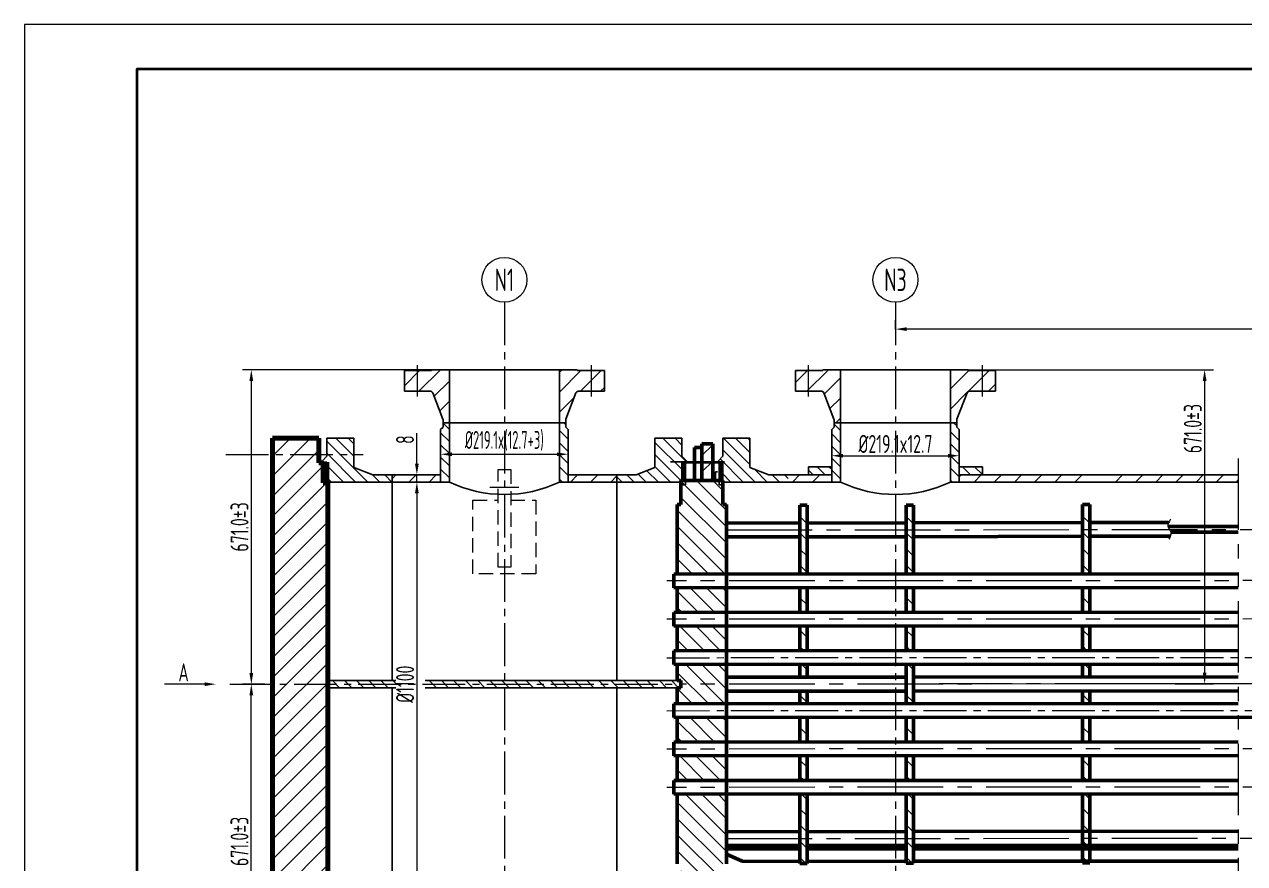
# Model space of a CAD drawing. Header units: millimetres. Extents: x 5765 to 6606, y -201 to 393.
# Drawn here: x 5765 to 6036.5, y 206.6 to 393.4 of the extents above; entities that cross this region are included whole.
import ezdxf
from ezdxf.enums import TextEntityAlignment as Align

# ---------------------------------------------------------------- set-up
doc = ezdxf.new("R2010")
doc.units = ezdxf.units.MM
for name, pattern in [('ACAD_ISO10W100', [18, 12, -3, 0, -3]), ('CENTER2', [28.575, 19.05, -3.175, 3.175, -3.175]), ('DASHED2', [9.525, 6.35, -3.175]), ('PHANTOM2', [31.75, 15.875, -3.175, 3.175, -3.175, 3.175, -3.175])]:
    doc.linetypes.add(name, pattern=pattern)
for name, color, linetype, lineweight in [('1粗实线', 7, 'Continuous', 35), ('2', 7, 'Continuous', 50), ('2细实线', 3, 'Continuous', 13), ('3', 1, 'ACAD_ISO10W100', 25), ('3中心线', 1, 'CENTER2', 13), ('4虚线', 4, 'DASHED2', 13), ('5双点划线', 2, 'PHANTOM2', 13), ('6剖面线', 6, 'Continuous', 13), ('6（图框层）', 7, 'Continuous', 100), ('7文本', 2, 'Continuous', 13), ('8标注', 3, 'Continuous', 13), ('9图表', 4, 'Continuous', 13)]:
    doc.layers.add(name, color=color, linetype=linetype, lineweight=lineweight)
doc.styles.add('lanpec', font='bpec_e.shx', dxfattribs={"width": 0.75, "bigfont": 'hztxt.shx'})
doc.styles.add('lanpec-dim', font='bpec_e.shx', dxfattribs={"width": 0.75})
doc.dimstyles.new('lanpec', dxfattribs={"dimtxt": 4, "dimasz": 2.5, "dimexe": 2, "dimexo": 0, "dimtad": 1, "dimdsep": 46, "dimtxsty": 'lanpec-dim', "dimcen": 2.5, "dimclrd": 256, "dimclre": 256, "dimclrt": 256, "dimazin": 0, "dimtfac": 1, "dimtmove": 0, "dimatfit": 3, "dimfxl": 1, "dimlwd": -1, "dimlwe": -1, "dimarcsym": 0})
doc.dimstyles.new('lanpec$0', dxfattribs={"dimscale": 10, "dimtxt": 4, "dimasz": 2.5, "dimexe": 2, "dimexo": 0, "dimtad": 1, "dimdec": 1, "dimdsep": 46, "dimtxsty": 'lanpec-dim', "dimcen": 0.09, "dimclrd": 256, "dimclre": 256, "dimclrt": 256, "dimadec": 1, "dimazin": 0, "dimtfac": 0.707, "dimtdec": 1, "dimtmove": 0, "dimatfit": 3, "dimfxl": 1, "dimarcsym": 0})
pattern_1 = [(135, (1953.4335, 563.226), (-1.3470384, -1.3470384), [])]
pattern_2 = [(45, (5978.941, 1232.6665), (-2.245064, 2.245064), [])]
pattern_3 = [(135, (-65399.0023, -31484.1293), (-1.34703842, -1.34703842), [])]
pattern_4 = [(45, (4696.82357, 1225.44637), (-0.2245064, 0.2245064), []), (135, (4696.82357, 1225.44637), (-0.2245064, -0.2245064), [])]

# ---------------------------------------------------------------- blocks, each defined once
blk = doc.blocks.new('A1')
at = {"layer": '1粗实线'}
blk.add_lwpolyline([(-816, 10), (-10, 10), (-10, 584), (-816, 584)], close=True, dxfattribs=at)
at = {"layer": '9图表'}
blk.add_lwpolyline([(-841, 0), (0, 0), (0, 594), (-841, 594)], close=True, dxfattribs=at)
blk = doc.blocks.new('*D35')
at = {"layer": '8标注', "transparency": 16777216}
for p, q in [((5958.81, 325.61), (5958.81, 327.61)), ((6210.86, 246.54), (6210.86, 327.61)), ((6208.36, 325.61), (5961.31, 325.61))]:
    blk.add_line(p, q, dxfattribs=at)
for points in [[(5961.31, 326.03), (5961.31, 325.19), (5958.81, 325.61)], [(6208.36, 326.03), (6208.36, 325.19), (6210.86, 325.61)]]:
    blk.add_solid(points, dxfattribs=at)
at = {"layer": 'Defpoints', "color": 0, "transparency": 16777216}
for p in [(5958.81, 325.61), (5958.81, 325.61), (6210.86, 246.54)]:
    blk.add_point(p, dxfattribs=at)
at = {"layer": '8标注', "transparency": 16777216, "insert": (6084.84, 328.24), "char_height": 4, "attachment_point": 5, "style": 'lanpec-dim'}
blk.add_mtext('800%%P3', dxfattribs=at)
blk = doc.blocks.new('*D38')
at = {"layer": '8标注', "transparency": 16777216}
for p, q in [((5820.21, 246.58), (5820.21, 141.4)), ((6265.8, 246.58), (6265.8, 141.4)), ((5822.71, 143.4), (6263.3, 143.4))]:
    blk.add_line(p, q, dxfattribs=at)
for points in [[(5822.71, 143.81), (5822.71, 142.98), (5820.21, 143.4)], [(6263.3, 143.81), (6263.3, 142.98), (6265.8, 143.4)]]:
    blk.add_solid(points, dxfattribs=at)
at = {"layer": 'Defpoints', "color": 0, "transparency": 16777216}
for p in [(5820.21, 246.58), (6265.8, 246.58), (6265.8, 143.4)]:
    blk.add_point(p, dxfattribs=at)
at = {"layer": '8标注', "transparency": 16777216, "insert": (6043.01, 146.02), "char_height": 4, "attachment_point": 5, "style": 'lanpec-dim'}
blk.add_mtext('~6700', dxfattribs=at)
blk = doc.blocks.new('*D41')
at = {"layer": '8标注', "transparency": 16777216}
for p, q in [((5852.34, 291.58), (5854.34, 291.58)), ((5852.34, 289.08), (5852.34, 204.08)), ((5852.34, 201.58), (5854.34, 201.58))]:
    blk.add_line(p, q, dxfattribs=at)
for points in [[(5851.92, 289.08), (5852.75, 289.08), (5852.34, 291.58)], [(5851.92, 204.08), (5852.75, 204.08), (5852.34, 201.58)]]:
    blk.add_solid(points, dxfattribs=at)
at = {"layer": 'Defpoints', "color": 0, "transparency": 16777216}
for p in [(5852.34, 291.58), (5852.34, 201.58), (5852.34, 201.58)]:
    blk.add_point(p, dxfattribs=at)
at = {"layer": '8标注', "transparency": 16777216, "insert": (5849.71, 246.58), "char_height": 4, "attachment_point": 5, "rotation": 90, "style": 'lanpec-dim'}
blk.add_mtext('%%C1100', dxfattribs=at)
blk = doc.blocks.new('*D43')
at = {"layer": '8标注', "transparency": 16777216}
for p, q in [((5857.63, 297.76), (5857.63, 299.76)), ((5886, 296.37), (5886, 299.76)), ((5860.13, 297.76), (5883.5, 297.76))]:
    blk.add_line(p, q, dxfattribs=at)
for points in [[(5860.13, 298.17), (5860.13, 297.34), (5857.63, 297.76)], [(5883.5, 298.17), (5883.5, 297.34), (5886, 297.76)]]:
    blk.add_solid(points, dxfattribs=at)
at = {"layer": 'Defpoints', "color": 0, "transparency": 16777216}
for p in [(5857.63, 297.76), (5886, 297.76), (5886, 296.37)]:
    blk.add_point(p, dxfattribs=at)
at = {"layer": '8标注', "transparency": 16777216, "insert": (5871.81, 300.75), "char_height": 4, "attachment_point": 5, "style": 'lanpec-dim'}
blk.add_mtext('{\\W0.6;%%C219.1x(12.7+3)}', dxfattribs=at)
blk = doc.blocks.new('*D34')
at = {"layer": '8标注', "transparency": 16777216}
for p, q in [((5944.63, 297.43), (5944.63, 299.43)), ((5973, 296.1), (5973, 299.43)), ((5947.13, 297.43), (5970.5, 297.43))]:
    blk.add_line(p, q, dxfattribs=at)
for points in [[(5947.13, 297.85), (5947.13, 297.02), (5944.63, 297.43)], [(5970.5, 297.85), (5970.5, 297.02), (5973, 297.43)]]:
    blk.add_solid(points, dxfattribs=at)
at = {"layer": 'Defpoints', "color": 0, "transparency": 16777216}
for p in [(5944.63, 297.43), (5973, 297.43), (5973, 296.1)]:
    blk.add_point(p, dxfattribs=at)
at = {"layer": '8标注', "transparency": 16777216, "insert": (5958.81, 300.06), "char_height": 4, "attachment_point": 5, "style": 'lanpec-dim'}
blk.add_mtext('%%C219.1x12.7', dxfattribs=at)
blk = doc.blocks.new('169')
at = {"layer": '6剖面线'}
h = blk.add_hatch(dxfattribs=at)
h.set_pattern_fill('ANSI31', color=256, style=0)
h.paths.add_polyline_path([(3879.08, -271.79), (3878.08, -271.79), (3878.08, -267.39), (3877.08, -267.39), (3877.08, -261.89), (3866.78, -261.89), (3866.78, -316.64), (3879.08, -316.64)])
h.paths.add_polyline_path([(3879.08, -316.64), (3866.78, -316.64), (3866.78, -371.39), (3877.08, -371.39), (3877.08, -365.89), (3878.08, -365.89), (3878.08, -361.49), (3879.08, -361.49)])
for p, q in [((3877.08, -261.89), (3866.78, -261.89)), ((3877.08, -267.39), (3878.08, -267.39)), ((3878.08, -271.79), (3879.08, -271.79)), ((3877.08, -365.89), (3878.08, -365.89)), ((3877.08, -371.39), (3866.78, -371.39))]:
    blk.add_line(p, q)
at = {"layer": '6（图框层）'}
for p, q in [((3866.78, -261.89), (3866.78, -316.64)), ((3877.08, -261.89), (3877.08, -267.39)), ((3878.08, -267.39), (3878.08, -271.79)), ((3879.08, -271.79), (3879.08, -316.64)), ((3866.78, -371.39), (3866.78, -316.64)), ((3879.08, -361.49), (3879.08, -316.64)), ((3877.08, -371.39), (3877.08, -365.89))]:
    blk.add_line(p, q, dxfattribs=at)
blk = doc.blocks.new('*D52')
at = {"layer": '8标注', "transparency": 16777216}
for p, q in [((5852.34, 295.68), (5852.34, 302.42)), ((5855.32, 293.18), (5850.34, 293.18)), ((5852.34, 291.58), (5852.34, 293.18)), ((5855.1, 291.58), (5850.34, 291.58)), ((5852.34, 289.08), (5852.34, 286.58))]:
    blk.add_line(p, q, dxfattribs=at)
for points in [[(5851.92, 295.68), (5852.75, 295.68), (5852.34, 293.18)], [(5851.92, 289.08), (5852.75, 289.08), (5852.34, 291.58)]]:
    blk.add_solid(points, dxfattribs=at)
at = {"layer": 'Defpoints', "color": 0, "transparency": 16777216}
for p in [(5852.34, 293.18), (5855.32, 293.18), (5855.1, 291.58)]:
    blk.add_point(p, dxfattribs=at)
at = {"layer": '8标注', "transparency": 16777216, "insert": (5849.71, 301.02), "char_height": 4, "attachment_point": 5, "rotation": 90, "style": 'lanpec-dim'}
blk.add_mtext('8', dxfattribs=at)
blk = doc.blocks.new('管口号')
at = {"layer": '2细实线'}
blk.add_circle((0, 5), 5, dxfattribs=at)
at = {"layer": '7文本', "style": 'lanpec', "width": 0.75}
blk.add_attdef('N', text='', height=5, dxfattribs=at).set_placement((0, 5), align=Align.MIDDLE_CENTER)
blk = doc.blocks.new('*D62')
at = {"layer": '8标注', "transparency": 16777216}
for p, q in [((5855.62, 316.58), (5813.51, 316.58)), ((5815.51, 314.08), (5815.51, 249.08)), ((5818.53, 246.58), (5813.51, 246.58))]:
    blk.add_line(p, q, dxfattribs=at)
for points in [[(5815.09, 314.08), (5815.93, 314.08), (5815.51, 316.58)], [(5815.09, 249.08), (5815.93, 249.08), (5815.51, 246.58)]]:
    blk.add_solid(points, dxfattribs=at)
at = {"layer": 'Defpoints', "color": 0, "transparency": 16777216}
for p in [(5855.62, 316.58), (5815.51, 246.58), (5818.53, 246.58)]:
    blk.add_point(p, dxfattribs=at)
at = {"layer": '8标注', "transparency": 16777216, "insert": (5812.89, 281.58), "char_height": 4, "attachment_point": 5, "rotation": 90, "style": 'lanpec-dim'}
blk.add_mtext('671.0±3', dxfattribs=at)
blk = doc.blocks.new('*D63')
at = {"layer": '8标注', "transparency": 16777216}
for p, q in [((5818.53, 246.58), (5813.51, 246.58)), ((5815.51, 179.08), (5815.51, 244.08)), ((5855.62, 176.58), (5813.51, 176.58))]:
    blk.add_line(p, q, dxfattribs=at)
for points in [[(5815.09, 244.08), (5815.93, 244.08), (5815.51, 246.58)], [(5815.09, 179.08), (5815.93, 179.08), (5815.51, 176.58)]]:
    blk.add_solid(points, dxfattribs=at)
at = {"layer": 'Defpoints', "color": 0, "transparency": 16777216}
for p in [(5815.51, 246.58), (5818.53, 246.58), (5855.62, 176.58)]:
    blk.add_point(p, dxfattribs=at)
at = {"layer": '8标注', "transparency": 16777216, "insert": (5812.89, 211.58), "char_height": 4, "attachment_point": 5, "rotation": 90, "style": 'lanpec-dim'}
blk.add_mtext('671.0±3', dxfattribs=at)
blk = doc.blocks.new('*D64')
at = {"layer": '8标注', "transparency": 16777216}
for p, q in [((5975, 316.58), (6029.59, 316.58)), ((6027.59, 314.08), (6027.59, 249.15)), ((6021.05, 246.65), (6029.59, 246.65))]:
    blk.add_line(p, q, dxfattribs=at)
for points in [[(6027.17, 314.08), (6028.01, 314.08), (6027.59, 316.58)], [(6027.17, 249.15), (6028.01, 249.15), (6027.59, 246.65)]]:
    blk.add_solid(points, dxfattribs=at)
at = {"layer": 'Defpoints', "color": 0, "transparency": 16777216}
for p in [(5975, 316.58), (6021.05, 246.65), (6027.59, 246.65)]:
    blk.add_point(p, dxfattribs=at)
at = {"layer": '8标注', "transparency": 16777216, "insert": (6024.96, 303.47), "char_height": 4, "attachment_point": 5, "rotation": 90, "style": 'lanpec-dim'}
blk.add_mtext('671.0±3', dxfattribs=at)

msp = doc.modelspace()

# ---------------------------------------------------------------- hatches: boundary and pattern name
at = {"layer": '6剖面线'}
h = msp.add_hatch(dxfattribs=at)
h.set_pattern_fill('ANSI31', color=256, style=0)
h.set_pattern_definition(pattern_2)
h.paths.add_polyline_path([(5891.182, 316.383), (5889.682, 316.383), (5889.682, 311.773), (5891.182, 311.773)])
h.paths.add_polyline_path([(5892.682, 316.383), (5891.182, 316.383), (5891.182, 311.773), (5892.682, 311.773)])
h.paths.add_polyline_path([(5889.682, 316.383), (5888.002, 316.383), (5888.002, 316.583), (5884.062, 316.583), (5884.062, 304.783), (5885.462, 304.783), (5885.462, 305.391, -0.09138), (5885.495, 305.569), (5887.739, 311.452, -0.3110597), (5888.206, 311.773), (5889.682, 311.773)])
h.paths.add_polyline_path([(5894.062, 316.383), (5892.682, 316.383), (5892.682, 311.773), (5894.062, 311.773)])
h.paths.add_polyline_path([(5859.562, 316.583), (5855.622, 316.583), (5855.622, 316.383), (5852.442, 316.383), (5852.442, 311.773), (5855.418, 311.773, -0.3110597), (5855.885, 311.452), (5858.129, 305.569, -0.09138), (5858.162, 305.391), (5858.162, 304.783), (5859.562, 304.783)])
h.paths.add_polyline_path([(5852.442, 316.383), (5849.562, 316.383), (5849.562, 311.773), (5852.442, 311.773)])
h = msp.add_hatch(dxfattribs=at)
h.set_pattern_fill('ANSI31', color=256, style=0)
h.set_pattern_definition([(45, (5977.5523, 314.3163), (-2.24506, 2.24506), [])])
h.paths.add_polyline_path([(5978.182, 316.383), (5976.682, 316.383), (5976.682, 311.773), (5978.182, 311.773)])
h.paths.add_polyline_path([(5979.682, 316.383), (5978.182, 316.383), (5978.182, 311.773), (5979.682, 311.773)])
h.paths.add_polyline_path([(5976.682, 316.383), (5975.002, 316.383), (5975.002, 316.583), (5971.062, 316.583), (5971.062, 304.783), (5972.462, 304.783), (5972.462, 305.391, -0.09138), (5972.495, 305.569), (5974.739, 311.452, -0.3110597), (5975.206, 311.773), (5976.682, 311.773)])
h.paths.add_polyline_path([(5981.062, 316.383), (5979.682, 316.383), (5979.682, 311.773), (5981.062, 311.773)])
h.paths.add_polyline_path([(5946.562, 316.583), (5942.622, 316.583), (5942.622, 316.383), (5939.442, 316.383), (5939.442, 311.773), (5942.418, 311.773, -0.3110597), (5942.885, 311.452), (5945.129, 305.569, -0.09138), (5945.162, 305.391), (5945.162, 304.783), (5946.562, 304.783)])
h.paths.add_polyline_path([(5939.442, 316.383), (5936.562, 316.383), (5936.562, 311.773), (5939.442, 311.773)])
h = msp.add_hatch(dxfattribs=at)
h.set_pattern_fill('ANSI31', color=256, scale=0.6, angle=90, style=0)
h.set_pattern_definition([(135, (5885.2663, 301.8223), (-1.34704, -1.34704), [])])
h.paths.add_polyline_path([(5885.996, 303.288), (5885.462, 303.822), (5885.462, 304.783), (5884.062, 304.783), (5884.062, 291.583), (5885.996, 291.583)])
h.paths.add_polyline_path([(5857.628, 291.583), (5859.562, 291.583), (5859.562, 304.783), (5858.162, 304.783), (5858.162, 303.822), (5857.628, 303.288)])
h = msp.add_hatch(dxfattribs=at)
h.set_pattern_fill('ANSI31', color=256, scale=0.6, angle=90, style=0)
h.set_pattern_definition([(135, (5944.9227, 301.974), (-1.34704, -1.34704), [])])
h.paths.add_polyline_path([(5945.162, 303.822), (5944.628, 303.288), (5944.628, 291.583), (5945.162, 291.583)])
h.paths.add_polyline_path([(5972.996, 303.288), (5972.462, 303.822), (5972.462, 291.583), (5972.996, 291.583)])
h.paths.add_polyline_path([(5946.562, 304.783), (5945.162, 304.783), (5945.162, 291.583), (5946.562, 291.583)])
h.paths.add_polyline_path([(5972.462, 304.783), (5971.062, 304.783), (5971.062, 291.583), (5972.462, 291.583)])
h = msp.add_hatch(dxfattribs=at)
h.set_pattern_fill('ANSI31', color=256, scale=0.6, angle=90, style=0)
h.set_pattern_definition(pattern_3)
h.paths.add_polyline_path([(5832.312, 298.583), (5832.312, 301.333), (5838.312, 301.333), (5838.312, 298.583)])
h.paths.add_polyline_path([(5838.312, 298.583), (5838.312, 294.783), (5842.512, 293.183), (5846.812, 293.183), (5846.812, 291.583), (5832.312, 291.583), (5832.312, 295.983), (5831.312, 295.983), (5831.312, 296.333), (5832.312, 297.333), (5832.312, 298.583)])
h = msp.add_hatch(dxfattribs=at)
h.set_pattern_fill('ANSI31', color=256, scale=0.6, angle=90, style=0)
h.set_pattern_definition(pattern_3)
h.paths.add_polyline_path([(5911.312, 298.583), (5911.312, 301.333), (5905.312, 301.333), (5905.312, 298.583)])
h.paths.add_polyline_path([(5905.312, 298.583), (5905.312, 294.783), (5901.112, 293.183), (5896.812, 293.183), (5896.812, 291.583), (5911.312, 291.583), (5911.312, 295.983), (5912.312, 295.983), (5912.312, 296.333), (5911.312, 297.333), (5911.312, 298.583)])
h = msp.add_hatch(dxfattribs=at)
h.set_pattern_fill('ANSI31', color=256, scale=0.6, angle=90, style=0)
h.set_pattern_definition(pattern_3)
h.paths.add_polyline_path([(5920.412, 301.333), (5920.412, 298.583), (5926.412, 298.583), (5926.412, 301.333)])
h.paths.add_polyline_path([(5920.412, 298.583), (5920.412, 297.333), (5919.412, 296.333), (5919.412, 295.983), (5920.412, 295.983), (5920.412, 291.583), (5934.912, 291.583), (5934.912, 293.183), (5930.612, 293.183), (5926.412, 294.783), (5926.412, 298.583)])
h = msp.add_hatch(dxfattribs=at)
h.set_pattern_fill('ANSI31', color=256, scale=0.804645)
h.set_pattern_definition([(45, (4707.6782, -86.8563), (-1.8064793, 1.8064793), [])])
h.paths.add_polyline_path([(5918.15, 300.091), (5915.736, 300.091), (5915.736, 298.24), (5918.15, 298.24)])
h.paths.add_polyline_path([(5918.15, 296.068), (5915.736, 296.068), (5915.736, 293.895), (5918.15, 293.895)])
h.paths.add_polyline_path([(5918.15, 298.24), (5915.736, 298.24), (5915.736, 296.068), (5918.15, 296.068)])
h.paths.add_polyline_path([(5918.15, 293.895), (5915.736, 293.895), (5915.736, 291.884), (5918.15, 291.884)])
h.paths.add_polyline_path([(5918.15, 197.096), (5915.736, 197.096), (5915.736, 193.073), (5918.15, 193.073)])
h.paths.add_polyline_path([(5918.15, 201.281), (5915.736, 201.281), (5915.736, 197.096), (5918.15, 197.096)])
h = msp.add_hatch(dxfattribs=at)
h.set_pattern_fill('ANSI37', color=256, scale=0.1, style=0)
h.set_pattern_definition(pattern_4)
h.paths.add_polyline_path([(5832.312, 291.833), (5831.512, 291.833), (5831.512, 295.833), (5832.312, 295.833)])
h = msp.add_hatch(dxfattribs=at)
h.set_pattern_fill('ANSI31', color=256, style=0)
h.set_pattern_definition(pattern_2)
h.paths.add_polyline_path([(5846.812, 293.183), (5846.812, 291.583), (5857.628, 291.583), (5857.628, 293.183)])
h.paths.add_polyline_path([(5896.812, 291.583), (5896.812, 293.183), (5885.996, 293.183), (5885.996, 291.583)])
h = msp.add_hatch(dxfattribs=at)
h.set_pattern_fill('ANSI37', color=256, scale=0.1, style=0)
h.set_pattern_definition(pattern_4)
h.paths.add_polyline_path([(5911.312, 291.833), (5912.112, 291.833), (5912.112, 295.833), (5911.312, 295.833)])
h = msp.add_hatch(dxfattribs=at)
h.set_pattern_fill('ANSI37', color=256, scale=0.1, style=0)
h.set_pattern_definition(pattern_4)
h.paths.add_polyline_path([(5920.412, 295.833), (5919.612, 295.833), (5919.612, 291.833), (5920.412, 291.833)])
h = msp.add_hatch(dxfattribs=at)
h.set_pattern_fill('ANSI31', color=256, style=0)
h.set_pattern_definition(pattern_2)
h.paths.add_polyline_path([(5944.628, 291.583), (5944.628, 293.183), (5934.912, 293.183), (5934.912, 291.583)])
h.paths.add_polyline_path([(6006.359, 293.183), (6006.359, 291.583), (6035.056, 291.583), (6035.056, 293.183)])
h.paths.add_polyline_path([(6002.087, 291.583), (6002.087, 293.183), (5972.996, 293.183), (5972.996, 291.583)])
h = msp.add_hatch(dxfattribs=at)
h.set_pattern_fill('ANSI31', color=256, scale=0.6, angle=90, style=0)
h.set_pattern_definition([(135, (5978.9409, 1232.6665), (-1.3470384, -1.3470384), [])])
h.paths.add_polyline_path([(5944.628, 293.183), (5944.628, 294.952), (5939.468, 294.952), (5939.468, 293.183)])
h.paths.add_polyline_path([(5972.996, 294.952), (5972.996, 293.183), (5978.156, 293.183), (5978.156, 294.952)])
h = msp.add_hatch(dxfattribs=at)
h.set_pattern_fill('ANSI31', color=256, scale=0.804645, angle=90)
h.set_pattern_definition([(135, (3513.7423, -894.9661), (-1.8064793, -1.8064793), [])])
h.paths.add_polyline_path([(5921.208, 286.573), (5920.403, 286.573), (5920.403, 291.884), (5911.069, 291.884), (5911.069, 286.573), (5910.265, 286.573), (5910.265, 271.083), (5921.208, 271.083)])
h.paths.add_polyline_path([(5921.208, 268.019), (5910.265, 268.019), (5910.265, 262.554), (5921.208, 262.554)])
h.paths.add_polyline_path([(5921.208, 259.49), (5910.265, 259.49), (5910.265, 254.02), (5921.208, 254.02)])
h.paths.add_polyline_path([(5921.208, 250.95), (5910.265, 250.95), (5910.265, 247.387), (5911.069, 247.387), (5911.069, 246.582), (5921.208, 246.582)])
h.paths.add_polyline_path([(5921.208, 246.582), (5911.069, 246.582), (5911.069, 245.777), (5910.265, 245.777), (5910.265, 242.215), (5921.208, 242.215)])
h.paths.add_polyline_path([(5921.208, 239.145), (5910.265, 239.145), (5910.265, 233.674), (5921.208, 233.674)])
h.paths.add_polyline_path([(5921.208, 230.61), (5910.265, 230.61), (5910.265, 225.146), (5921.208, 225.146)])
h.paths.add_polyline_path([(5921.208, 222.082), (5910.265, 222.082), (5910.265, 206.591), (5911.069, 206.591), (5911.069, 201.281), (5920.403, 201.281), (5920.403, 206.591), (5921.208, 206.591)])
h = msp.add_hatch(dxfattribs=at)
h.set_pattern_fill('ANSI31', color=256, scale=0.804645, angle=90)
h.set_pattern_definition([(135, (4635.4885, -86.8685), (-1.8064793, -1.8064793), [])])
h.paths.add_polyline_path([(5939.138, 286.44), (5937.529, 286.44), (5937.529, 280.921), (5939.138, 280.921)])
h.paths.add_polyline_path([(5939.138, 280.921), (5937.529, 280.921), (5937.529, 271.072), (5939.138, 271.072)])
h.paths.add_polyline_path([(5939.138, 268.007), (5937.529, 268.007), (5937.529, 262.542), (5939.138, 262.542)])
h.paths.add_polyline_path([(5939.138, 259.477), (5937.529, 259.477), (5937.529, 254.007), (5939.138, 254.007)])
h.paths.add_polyline_path([(5939.138, 250.937), (5937.529, 250.937), (5937.529, 248.099), (5939.138, 248.099)])
h.paths.add_polyline_path([(5939.138, 245.041), (5937.529, 245.041), (5937.529, 242.202), (5939.138, 242.202)])
h.paths.add_polyline_path([(5939.138, 239.132), (5937.529, 239.132), (5937.529, 233.663), (5939.138, 233.663)])
h.paths.add_polyline_path([(5939.138, 230.598), (5937.529, 230.598), (5937.529, 225.133), (5939.138, 225.133)])
h.paths.add_polyline_path([(5939.138, 222.068), (5937.529, 222.068), (5937.529, 212.219), (5939.138, 212.219)])
h.paths.add_polyline_path([(5939.138, 212.219), (5937.529, 212.219), (5937.529, 206.7), (5939.138, 206.7)])
h = msp.add_hatch(dxfattribs=at)
h.set_pattern_fill('ANSI31', color=256, scale=0.804645, angle=90)
h.set_pattern_definition([(135, (4659.165, -86.8485), (-1.8064793, -1.8064793), [])])
h.paths.add_polyline_path([(5962.815, 286.46), (5961.205, 286.46), (5961.205, 280.941), (5962.815, 280.941)])
h.paths.add_polyline_path([(5962.815, 280.941), (5961.205, 280.941), (5961.205, 271.092), (5962.815, 271.092)])
h.paths.add_polyline_path([(5962.815, 268.027), (5961.205, 268.027), (5961.205, 262.562), (5962.815, 262.562)])
h.paths.add_polyline_path([(5962.815, 259.497), (5961.205, 259.497), (5961.205, 254.027), (5962.815, 254.027)])
h.paths.add_polyline_path([(5962.815, 250.957), (5961.205, 250.957), (5961.205, 248.119), (5962.815, 248.119)])
h.paths.add_polyline_path([(5962.815, 245.061), (5961.205, 245.061), (5961.205, 242.222), (5962.815, 242.222)])
h.paths.add_polyline_path([(5962.815, 239.152), (5961.205, 239.152), (5961.205, 233.683), (5962.815, 233.683)])
h.paths.add_polyline_path([(5962.815, 230.618), (5961.205, 230.618), (5961.205, 225.153), (5962.815, 225.153)])
h.paths.add_polyline_path([(5962.815, 222.088), (5961.205, 222.088), (5961.205, 212.239), (5962.815, 212.239)])
h.paths.add_polyline_path([(5962.815, 212.239), (5961.205, 212.239), (5961.205, 206.72), (5962.815, 206.72)])
h = msp.add_hatch(dxfattribs=at)
h.set_pattern_fill('ANSI31', color=256, scale=0.804645, angle=90)
h.set_pattern_definition([(135, (4698.3894, -86.7628), (-1.8064793, -1.8064793), [])])
h.paths.add_polyline_path([(6002.039, 286.546), (6000.43, 286.546), (6000.43, 281.027), (6002.039, 281.027)])
h.paths.add_polyline_path([(6002.039, 281.027), (6000.43, 281.027), (6000.43, 271.177), (6002.039, 271.177)])
h.paths.add_polyline_path([(6002.039, 268.112), (6000.43, 268.112), (6000.43, 262.648), (6002.039, 262.648)])
h.paths.add_polyline_path([(6002.039, 259.583), (6000.43, 259.583), (6000.43, 254.113), (6002.039, 254.113)])
h.paths.add_polyline_path([(6002.039, 251.043), (6000.43, 251.043), (6000.43, 248.204), (6002.039, 248.204)])
h.paths.add_polyline_path([(6002.039, 245.147), (6000.43, 245.147), (6000.43, 242.308), (6002.039, 242.308)])
h.paths.add_polyline_path([(6002.039, 239.238), (6000.43, 239.238), (6000.43, 233.769), (6002.039, 233.769)])
h.paths.add_polyline_path([(6002.039, 230.704), (6000.43, 230.704), (6000.43, 225.239), (6002.039, 225.239)])
h.paths.add_polyline_path([(6002.039, 222.174), (6000.43, 222.174), (6000.43, 212.325), (6002.039, 212.325)])
h.paths.add_polyline_path([(6002.039, 212.325), (6000.43, 212.325), (6000.43, 206.805), (6002.039, 206.805)])
h = msp.add_hatch(dxfattribs=at)
h.set_pattern_fill('ANSI31', color=256, scale=0.6, angle=90, style=0)
h.set_pattern_definition(pattern_1)
h.paths.add_polyline_path([(5847.69, 245.783), (5847.69, 246.583), (5832.512, 246.583), (5832.512, 245.783)])
h.paths.add_polyline_path([(5847.69, 246.583), (5847.69, 247.383), (5832.512, 247.383), (5832.512, 246.583)])
h = msp.add_hatch(dxfattribs=at)
h.set_pattern_fill('ANSI31', color=256, scale=0.6, angle=90, style=0)
h.set_pattern_definition(pattern_1)
h.paths.add_polyline_path([(5911.112, 246.583), (5854.18, 246.583), (5854.18, 245.783), (5911.112, 245.783)])
h.paths.add_polyline_path([(5911.112, 247.383), (5854.18, 247.383), (5854.18, 246.583), (5911.112, 246.583)])

# ---------------------------------------------------------------- linework, layer by layer
for p, q in [((5849.562, 311.773), (5849.562, 316.383)), ((5849.562, 316.383), (5855.622, 316.383)), ((5855.622, 316.383), (5855.622, 316.583)), ((5855.622, 316.583), (5888.002, 316.583)), ((5859.562, 291.583), (5859.562, 316.583)), ((5884.062, 291.583), (5884.062, 316.583)), ((5888.002, 316.383), (5888.002, 316.583)), ((5894.062, 316.383), (5888.002, 316.383)), ((5894.062, 311.773), (5894.062, 316.383)), ((5936.562, 311.773), (5936.562, 316.383)), ((5936.562, 316.383), (5942.622, 316.383)), ((5942.622, 316.383), (5942.622, 316.583)), ((5942.622, 316.583), (5975.002, 316.583)), ((5946.562, 291.583), (5946.562, 316.583)), ((5971.062, 291.583), (5971.062, 316.583)), ((5975.002, 316.383), (5975.002, 316.583)), ((5981.062, 316.383), (5975.002, 316.383)), ((5981.062, 311.773), (5981.062, 316.383)), ((5849.562, 311.773), (5855.418, 311.773)), ((5858.129, 305.569), (5855.885, 311.452)), ((5885.495, 305.569), (5887.739, 311.452)), ((5894.062, 311.773), (5888.206, 311.773)), ((5936.562, 311.773), (5942.418, 311.773)), ((5945.129, 305.569), (5942.885, 311.452)), ((5972.495, 305.569), (5974.739, 311.452)), ((5981.062, 311.773), (5975.206, 311.773)), ((5858.162, 304.783), (5858.162, 305.391)), ((5885.462, 304.783), (5858.162, 304.783)), ((5858.162, 304.783), (5858.162, 303.822)), ((5885.462, 304.783), (5885.462, 305.391)), ((5885.462, 304.783), (5885.462, 303.822)), ((5945.162, 304.783), (5945.162, 305.391)), ((5972.462, 304.783), (5945.162, 304.783)), ((5945.162, 304.783), (5945.162, 303.822)), ((5945.162, 304.783), (5945.162, 303.822)), ((5972.462, 304.783), (5972.462, 305.391)), ((5972.462, 304.783), (5972.462, 303.822)), ((5972.462, 304.783), (5972.462, 303.822)), ((5832.312, 301.333), (5832.312, 297.333)), ((5838.312, 301.333), (5832.312, 301.333)), ((5838.312, 301.333), (5838.312, 294.783)), ((5858.162, 303.822), (5857.628, 303.288)), ((5857.628, 303.288), (5857.628, 291.583)), ((5885.462, 303.822), (5885.996, 303.288)), ((5885.996, 303.288), (5885.996, 291.583)), ((5905.312, 301.333), (5905.312, 294.783)), ((5905.312, 301.333), (5911.312, 301.333)), ((5911.312, 301.333), (5911.312, 297.333)), ((5920.412, 301.333), (5920.412, 297.333)), ((5926.412, 301.333), (5920.412, 301.333)), ((5926.412, 301.333), (5926.412, 294.783)), ((5945.162, 303.822), (5944.628, 303.288)), ((5944.628, 303.288), (5944.628, 291.583)), ((5972.462, 303.822), (5972.996, 303.288)), ((5972.996, 303.288), (5972.996, 291.583)), ((5831.312, 296.333), (5832.312, 297.333)), ((5831.312, 296.333), (5831.312, 295.833)), ((5831.312, 295.983), (5832.312, 295.983)), ((5912.312, 296.333), (5911.312, 297.333)), ((5911.312, 295.983), (5911.312, 290.933)), ((5912.312, 295.983), (5911.312, 295.983)), ((5912.312, 296.333), (5912.312, 295.833)), ((5919.412, 296.333), (5920.412, 297.333)), ((5919.412, 296.333), (5919.412, 295.833)), ((5919.412, 295.983), (5920.412, 295.983)), ((5920.412, 295.983), (5920.412, 290.933)), ((5842.512, 293.183), (5838.312, 294.783)), ((5846.812, 293.183), (5842.512, 293.183)), ((5846.812, 293.183), (5846.812, 247.383)), ((5846.812, 293.183), (5857.628, 293.183)), ((5885.996, 293.183), (5896.812, 293.183)), ((5896.812, 293.183), (5896.812, 247.383)), ((5896.812, 293.183), (5901.112, 293.183)), ((5901.112, 293.183), (5905.312, 294.783)), ((5912.112, 295.833), (5919.612, 295.833)), ((5912.112, 295.833), (5912.112, 290.933)), ((5918.78, 293.862), (5919.23, 293.862)), ((5918.78, 293.862), (5918.78, 291.962)), ((5919.612, 295.833), (5919.612, 290.933)), ((5930.612, 293.183), (5926.412, 294.783)), ((5934.912, 293.183), (5930.612, 293.183)), ((5934.912, 293.183), (5944.628, 293.183)), ((5944.628, 294.952), (5939.468, 294.952)), ((5939.468, 294.952), (5939.468, 293.183)), ((5972.996, 294.952), (5978.156, 294.952)), ((5972.996, 293.183), (6006.52, 293.183)), ((5978.156, 294.952), (5978.156, 293.183)), ((6006.359, 293.183), (6035.056, 293.183)), ((5846.812, 291.583), (5832.312, 291.583)), ((5846.812, 291.583), (5859.562, 291.583)), ((5884.062, 291.583), (5896.812, 291.583)), ((5896.812, 291.583), (5911.312, 291.583)), ((5911.112, 290.933), (5912.112, 290.933)), ((5918.78, 291.962), (5919.23, 291.962)), ((5920.612, 290.933), (5919.612, 290.933)), ((5934.912, 291.583), (5920.412, 291.583)), ((5934.912, 291.583), (5946.562, 291.583)), ((5971.062, 291.583), (6005.75, 291.583)), ((6005.639, 291.583), (6035.056, 291.583)), ((5847.69, 247.383), (5832.512, 247.383)), ((5911.112, 247.383), (5854.18, 247.383)), ((5847.69, 245.783), (5832.512, 245.783)), ((5846.812, 245.783), (5846.812, 199.983)), ((5911.112, 245.783), (5854.18, 245.783)), ((5896.812, 245.783), (5896.812, 199.983))]:
    msp.add_line(p, q)
for points in [[(5831.512, 295.833), (5832.312, 295.833), (5832.312, 291.833), (5831.512, 291.833), (5831.512, 295.833)], [(5912.112, 295.833), (5911.312, 295.833), (5911.312, 291.833), (5912.112, 291.833), (5912.112, 295.833)], [(5919.612, 295.833), (5920.412, 295.833), (5920.412, 291.833), (5919.612, 291.833), (5919.612, 295.833)]]:
    msp.add_lwpolyline(points)
for centre, radius, start, end in [((5855.418, 311.273), 0.5, 20.88476, 90), ((5888.206, 311.273), 0.5, 90, 159.11524), ((5942.418, 311.273), 0.5, 20.88476, 90), ((5975.206, 311.273), 0.5, 90, 159.11524), ((5857.662, 305.391), 0.5, 0, 20.88476), ((5885.962, 305.391), 0.5, 159.11524, 180), ((5944.662, 305.391), 0.5, 0, 20.88476), ((5972.962, 305.391), 0.5, 159.11524, 180), ((5871.812, 317.284), 28.471, 244.51564, 295.48436), ((5958.812, 317.284), 28.471, 244.51564, 295.48436)]:
    msp.add_arc(centre, radius, start, end)
at = {"layer": '2'}
for p, q in [((5914.127, 299.286), (5915.736, 299.286)), ((5914.127, 299.286), (5914.127, 291.884)), ((5915.736, 300.091), (5918.15, 300.091)), ((5915.736, 300.091), (5915.736, 291.884)), ((5918.15, 291.884), (5918.15, 300.091)), ((5911.069, 286.573), (5911.069, 291.884)), ((5911.069, 291.884), (5920.403, 291.884)), ((5920.403, 291.884), (5920.403, 286.573)), ((5910.265, 286.573), (5910.265, 271.083)), ((5911.069, 286.573), (5910.265, 286.573)), ((5921.208, 286.573), (5920.403, 286.573)), ((5921.208, 286.573), (5921.208, 246.582)), ((5939.138, 286.44), (5937.529, 286.44)), ((5937.529, 286.44), (5937.529, 271.072)), ((5939.138, 271.072), (5939.138, 286.44)), ((5962.815, 286.46), (5961.205, 286.46)), ((5961.205, 286.46), (5961.205, 271.092)), ((5962.815, 271.092), (5962.815, 286.46)), ((6002.039, 286.546), (6000.43, 286.546)), ((6000.43, 286.546), (6000.43, 271.178)), ((6002.039, 271.178), (6002.039, 286.546)), ((5921.208, 282.462), (5937.529, 282.45)), ((5939.138, 282.45), (5961.205, 282.47)), ((5962.815, 282.47), (6000.43, 282.555)), ((6002.039, 282.555), (6019.586, 282.555)), ((6019.451, 281.66), (6035.05, 281.66)), ((6020.046, 280.393), (6035.05, 280.39)), ((5921.208, 279.404), (5937.529, 279.392)), ((5939.138, 279.392), (5961.205, 279.412)), ((5962.815, 279.412), (6000.43, 279.498)), ((6002.039, 279.498), (6019.919, 279.498)), ((5909.54, 271.083), (6035.03, 271.16)), ((5909.54, 268.025), (5909.54, 271.083)), ((5909.54, 268.019), (6035.05, 268.09)), ((5910.265, 268.019), (5910.265, 262.554)), ((5937.529, 268.007), (5937.529, 262.542)), ((5939.138, 262.542), (5939.138, 268.007)), ((5961.205, 268.027), (5961.205, 262.562)), ((5962.815, 262.562), (5962.815, 268.027)), ((6000.43, 268.112), (6000.43, 262.648)), ((6002.039, 262.648), (6002.039, 268.112)), ((5909.54, 262.554), (6035.05, 262.63)), ((5909.54, 259.49), (5909.54, 262.548)), ((5909.54, 259.49), (6035.06, 259.55)), ((5910.265, 259.49), (5910.265, 254.02)), ((5937.529, 259.477), (5937.529, 254.007)), ((5939.138, 254.007), (5939.138, 259.477)), ((5961.205, 259.496), (5961.205, 254.027)), ((5962.815, 254.027), (5962.815, 259.496)), ((6000.43, 259.582), (6000.43, 254.113)), ((6002.039, 254.113), (6002.039, 259.582)), ((5909.54, 254.02), (6035.05, 254.09)), ((5909.54, 250.95), (5909.54, 254.007)), ((5909.54, 250.95), (6035.05, 251.02)), ((5910.265, 250.95), (5910.265, 247.387)), ((5937.529, 250.937), (5937.529, 248.099)), ((5939.138, 248.099), (5939.138, 250.937)), ((5961.205, 250.957), (5961.205, 242.222)), ((5962.815, 242.222), (5962.815, 250.957)), ((6000.43, 251.043), (6000.43, 248.204)), ((6002.039, 248.204), (6002.039, 251.043)), ((5911.069, 247.387), (5910.265, 247.387)), ((5911.069, 247.387), (5911.069, 246.582)), ((5921.208, 248.111), (5961.205, 248.119)), ((5962.815, 248.119), (6035.04, 248.19)), ((5910.265, 242.215), (5910.265, 245.777)), ((5911.069, 245.777), (5910.265, 245.777)), ((5911.069, 245.777), (5911.069, 246.582)), ((5921.208, 206.591), (5921.208, 246.582)), ((5921.208, 245.053), (5961.205, 245.061)), ((5937.529, 245.041), (5937.529, 242.202)), ((5939.138, 242.202), (5939.138, 245.041)), ((5962.815, 245.061), (6035.05, 245.13)), ((6000.43, 245.147), (6000.43, 242.308)), ((6002.039, 242.308), (6002.039, 245.147)), ((5909.54, 242.215), (6035.05, 242.28)), ((5909.54, 242.215), (5909.54, 239.157)), ((5909.54, 239.145), (6055.162, 239.226)), ((5910.265, 233.674), (5910.265, 239.145)), ((5937.529, 239.132), (5937.529, 233.663)), ((5939.138, 233.663), (5939.138, 239.132)), ((5961.205, 239.152), (5961.205, 233.684)), ((5962.815, 233.684), (5962.815, 239.152)), ((6000.43, 239.238), (6000.43, 233.769)), ((6002.039, 233.769), (6002.039, 239.238)), ((5909.54, 233.674), (6035.04, 233.75)), ((5909.54, 233.674), (5909.54, 230.616)), ((5909.54, 230.61), (6035.05, 230.68)), ((5910.265, 225.146), (5910.265, 230.61)), ((5937.529, 230.598), (5937.529, 225.133)), ((5939.138, 225.133), (5939.138, 230.598)), ((5961.205, 230.618), (5961.205, 225.153)), ((5962.815, 225.153), (5962.815, 230.618)), ((6000.43, 230.704), (6000.43, 225.239)), ((6002.039, 225.239), (6002.039, 230.704)), ((5909.54, 225.146), (6035.03, 225.18)), ((5909.54, 225.139), (5909.54, 222.082)), ((5909.54, 222.082), (6035.04, 222.14)), ((5910.265, 206.591), (5910.265, 222.082)), ((5937.529, 222.068), (5937.529, 206.7)), ((5939.138, 206.7), (5939.138, 222.068)), ((5961.205, 222.088), (5961.205, 206.72)), ((5962.815, 206.72), (5962.815, 222.088)), ((6000.43, 222.173), (6000.43, 206.805)), ((6002.039, 206.805), (6002.039, 222.173)), ((5921.208, 213.76), (5937.529, 213.748)), ((5939.138, 213.748), (5961.205, 213.768)), ((5962.815, 213.768), (6035.04, 213.83)), ((5921.208, 210.702), (5937.529, 210.69)), ((5937.529, 209.885), (5921.208, 209.898)), ((5939.138, 210.69), (5961.205, 210.71)), ((5939.138, 209.885), (5961.205, 209.905)), ((5962.815, 210.71), (6035.05, 210.77)), ((5962.815, 209.905), (6035.05, 209.97)), ((5921.208, 208.778), (5924.689, 207.155)), ((5924.689, 207.155), (5937.529, 207.142)), ((5939.138, 206.7), (5937.529, 206.7)), ((5939.138, 207.142), (5961.205, 207.162)), ((5962.815, 206.72), (5961.205, 206.72)), ((5962.815, 207.162), (6035.05, 207.21)), ((6002.039, 206.805), (6000.43, 206.805))]:
    msp.add_line(p, q, dxfattribs=at)
at = {"layer": '2细实线'}
msp.add_line((5805.126, 246.583), (5796.18, 246.583), dxfattribs=at)
msp.add_spline([(6020.016, 283.299), (6019.439, 281.713), (6020.038, 280.429), (6019.614, 278.849)], degree=3, dxfattribs=at)
at = {"layer": '3'}
msp.add_line((5908.796, 296.068), (5922.059, 296.068), dxfattribs=at)
at = {"layer": '3中心线', "ltscale": 0.5}
for p, q in [((5871.812, 331.583), (5871.812, 161.583)), ((5958.812, 331.583), (5958.812, 199.983)), ((5852.442, 310.583), (5852.442, 317.573)), ((5891.182, 310.583), (5891.182, 317.573)), ((5939.442, 310.583), (5939.442, 317.573)), ((5978.182, 310.583), (5978.182, 317.573)), ((5809.83, 297.7), (5840.41, 297.7)), ((5875.043, 290.338), (5868.581, 290.338)), ((5810.73, 246.583), (5911.069, 246.583))]:
    msp.add_line(p, q, dxfattribs=at)
at = {"layer": '3中心线'}
for p, q in [((5921.208, 280.933), (6055.162, 281.014)), ((6055.162, 269.635), (5907.929, 269.554)), ((6055.162, 261.1), (5907.929, 261.019)), ((6055.162, 246.663), (5911.069, 246.586)), ((6070.48, 246.617), (5968.522, 246.676)), ((6055.162, 232.226), (5907.929, 232.145)), ((6055.162, 223.692), (5907.929, 223.611)), ((5921.208, 212.231), (6055.162, 212.312))]:
    msp.add_line(p, q, dxfattribs=at)
at = {"layer": '3中心线', "ltscale": 0.5}
for points in [[(5907.929, 252.478), (6055.162, 252.563)], [(5907.929, 240.686), (6055.162, 240.763)]]:
    msp.add_lwpolyline(points, dxfattribs=at)
at = {"layer": '4虚线', "ltscale": 0.5}
for p, q in [((5870.412, 294.338), (5873.212, 294.338)), ((5870.412, 272.616), (5870.412, 294.338)), ((5873.212, 294.338), (5873.212, 272.616)), ((5864.812, 287.541), (5870.412, 287.541)), ((5864.812, 271.151), (5864.812, 287.541)), ((5873.212, 287.541), (5878.812, 287.541)), ((5878.812, 287.541), (5878.812, 271.151)), ((5873.212, 272.616), (5870.412, 272.616)), ((5878.812, 271.151), (5864.812, 271.151))]:
    msp.add_line(p, q, dxfattribs=at)
at = {"layer": '5双点划线'}
msp.add_line((6035.056, 296.805), (6035.056, 196.361), dxfattribs=at)
at = {"layer": '6（图框层）'}
msp.add_line((5832.312, 291.433), (5832.312, 295.983), dxfattribs=at)
at = {"layer": '8标注'}
msp.add_solid([(5805.126, 247), (5805.126, 246.167), (5807.626, 246.583)], dxfattribs=at)

# ---------------------------------------------------------------- block references
at = {"layer": '2细实线'}
msp.add_blockref('A1', (6606.028, -200.559), dxfattribs=at)
at = {"layer": '6（图框层）'}
msp.add_blockref('169', (1953.433, 563.226), dxfattribs=at)
at = {"layer": '8标注'}
for p, values in [((5871.812, 331.583), {'N': 'N1'}), ((5958.812, 331.583), {'N': 'N3'})]:
    msp.add_blockref('管口号', p, dxfattribs=at).add_auto_attribs(values)

# ---------------------------------------------------------------- texts
at = {"layer": '8标注', "insert": (5800.443, 249.208), "char_height": 4, "attachment_point": 5, "style": 'lanpec-dim'}
msp.add_mtext('A', dxfattribs=at)

# ---------------------------------------------------------------- dimensions: what is measured, and where the dimension line sits
at = {"layer": '8标注'}
for base, p1, p2, text, picture, middle in [((5958.812, 325.612), (6210.86, 246.535), (5958.812, 325.612), '800%%P3', '*D35', (6084.836, 328.237)), ((5885.996, 297.758), (5857.628, 297.758), (5885.996, 296.367), '{\\W0.6;%%C219.1x(12.7+3)}', '*D43', (5871.812, 300.753)), ((5972.996, 297.434), (5944.628, 297.434), (5972.996, 296.099), '%%C219.1x12.7', '*D34', (5958.812, 300.059)), ((6265.803, 143.398), (5820.212, 246.583), (6265.803, 246.583), '~6700', '*D38', (6043.008, 146.023))]:
    dim = msp.add_linear_dim(base=base, p1=p1, p2=p2, text=text, dimstyle='lanpec', dxfattribs=at)
    dim.commit()
    dim.dimension.update_dxf_attribs({"geometry": picture, "text_midpoint": middle})
for p1, angle, picture, middle in [((5855.622, 316.583), 90, '*D62', (5812.885, 281.583)), ((5855.622, 176.583), 270, '*D63', (5812.885, 211.583))]:
    dim = msp.add_linear_dim(base=(5815.51, 246.583), p1=p1, p2=(5818.53, 246.583), angle=angle, text='671.0±3', dimstyle='lanpec$0', override={"dimscale": 1, "dimdec": 2, "dimcen": 2.5, "dimadec": 2, "dimtfac": 1, "dimtdec": 2, "dimlwd": 65535, "dimlwe": 65535}, dxfattribs=at)
    dim.commit()
    dim.dimension.update_dxf_attribs({"geometry": picture, "text_midpoint": middle})
dim = msp.add_linear_dim(base=(6027.59, 246.645), p1=(5975.002, 316.583), p2=(6021.05, 246.645), angle=90, text='671.0±3', dimstyle='lanpec$0', override={"dimscale": 1, "dimdec": 2, "dimcen": 2.5, "dimadec": 2, "dimtfac": 1, "dimtdec": 2, "dimlwd": 65535, "dimlwe": 65535}, dxfattribs=at)
dim.commit()
dim.dimension.update_dxf_attribs({"geometry": '*D64', "text_midpoint": (6027.59, 303.47), "dimtype": 160})
dim = msp.add_linear_dim(base=(5852.338, 293.183), p1=(5855.095, 291.583), p2=(5855.321, 293.183), angle=90, text='8', dimstyle='lanpec', dxfattribs=at)
dim.commit()
dim.dimension.update_dxf_attribs({"geometry": '*D52', "text_midpoint": (5852.338, 301.018), "dimtype": 160})
dim = msp.add_linear_dim(base=(5852.338, 201.583), p1=(5852.338, 291.583), p2=(5852.338, 201.583), angle=90, text='%%C1100', dimstyle='lanpec', dxfattribs=at)
dim.commit()
dim.dimension.update_dxf_attribs({"geometry": '*D41', "text_midpoint": (5849.713, 246.583)})

doc.saveas('drawing.dxf')
